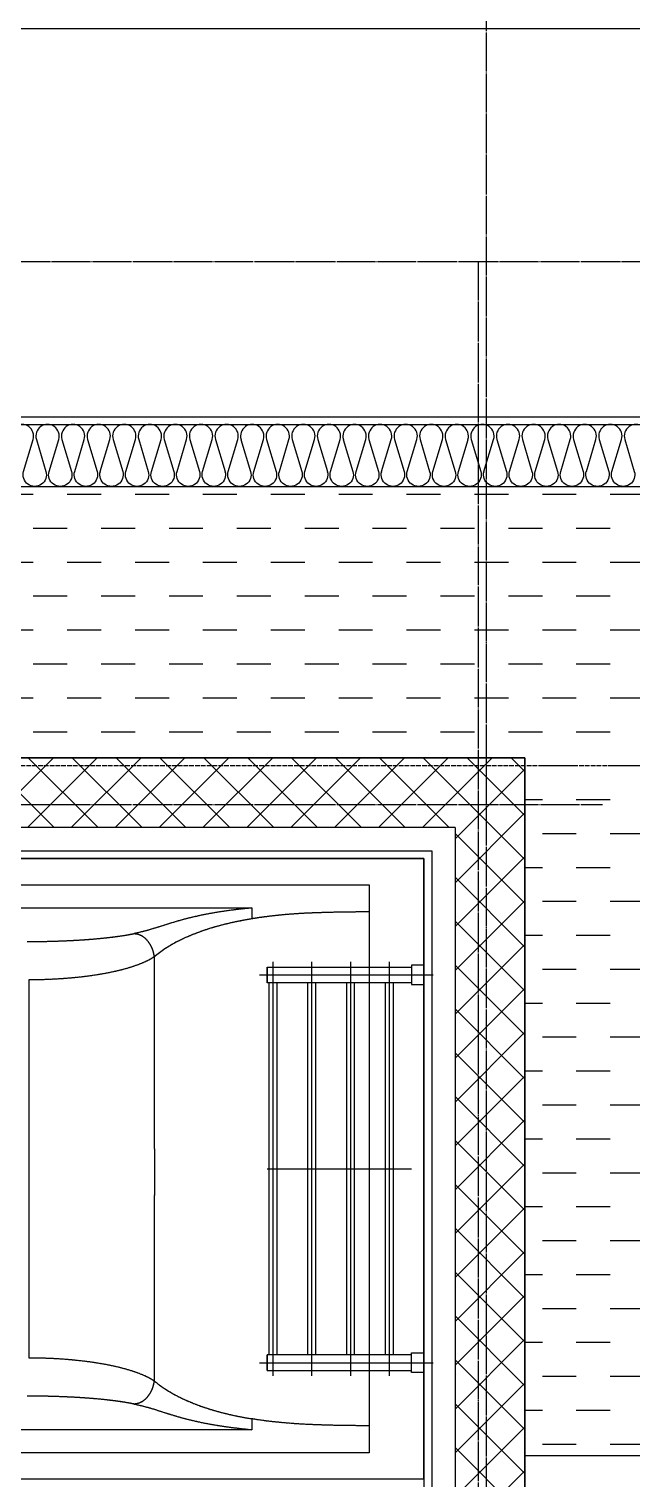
# Model space of a CAD drawing. Header units: millimetres. Extents: x 18456 to 179493, y -203649 to 469211.
# Drawn here: x 141859 to 142637, y 45696 to 47566 of the extents above; entities that cross this region are included whole.
import ezdxf

# ---------------------------------------------------------------- set-up
doc = ezdxf.new("R2010")
doc.units = ezdxf.units.MM
for name, pattern in [('X-평면도(기본형)$0$CEN', [52.5, 50, -1, 0.5, -1]), ('X-평면도(기본형)$0$HID2', [7.5, 6, -1.5]), ('X-평면도(기본형)$0$HIDDENX2', [0.75, 0.5, -0.25])]:
    doc.linetypes.add(name, pattern=pattern)
for name, color, linetype, true_color in [('X-평면도(기본형)$0$40HAT', 9, 'Continuous', 0x808080), ('X-평면도(기본형)$0$CEN', 1, 'X-평면도(기본형)$0$CEN', 0xff0000), ('X-평면도(기본형)$0$FIN', 9, 'Continuous', 0x808080), ('X-평면도(기본형)$0$FUR', 6, 'Continuous', 0xff00ff), ('X-평면도(기본형)$0$INS', 9, 'Continuous', 0x808080), ('X-평면도(기본형)$0$INSUL', 9, 'Continuous', 0x808080), ('X-평면도(기본형)$0$KITC', 6, 'Continuous', 0xff00ff), ('X-평면도(기본형)$0$MC', 7, 'Continuous', 0x7f7fff), ('X-평면도(기본형)$0$UIS', 7, 'X-평면도(기본형)$0$HID2', 0x000000), ('X-평면도(기본형)$0$W1', 2, 'Continuous', 0xffff00), ('X-평면도(기본형)$0$W2', 3, 'Continuous', 0x00ff00), ('X-평면도(기본형)$0$설비OPEN', 9, 'Continuous', 0x808080)]:
    doc.layers.add(name, color=color, linetype=linetype, true_color=true_color)

# ---------------------------------------------------------------- blocks, each defined once
blk = doc.blocks.new('X-평면도(기본형)$0$BS-03 TOP')
at = {"layer": 'X-평면도(기본형)$0$FUR', "color": 1, "true_color": 0xff0000}
for p, q in [((832463.5, -151027.7), (832463.5, -150803.7)), ((832963.5, -151027.7), (832963.5, -150803.7)), ((832713.5, -151017.7), (832713.5, -150831.7)), ((832980.5, -150860.6), (832446.5, -150860.6)), ((832980.5, -150910.6), (832446.5, -150910.6)), ((832980.5, -150960.6), (832446.5, -150960.6)), ((832980.5, -151010.6), (832446.5, -151010.6))]:
    blk.add_line(p, q, dxfattribs=at)
at = {"layer": 'X-평면도(기본형)$0$FUR'}
for p, q in [((832476, -150815.7), (832451, -150815.7)), ((832451, -150815.7), (832451, -150831.7)), ((832451, -150831.7), (832476, -150831.7)), ((832453.5, -150831.7), (832473.5, -150831.7)), ((832453.5, -151017.7), (832453.5, -150831.7)), ((832473.5, -150831.7), (832473.5, -151017.7)), ((832476, -150831.7), (832476, -150815.7)), ((832951, -150831.7), (832951, -150815.7)), ((832951, -150815.7), (832976, -150815.7)), ((832976, -150831.7), (832951, -150831.7)), ((832953.5, -150831.7), (832953.5, -151017.7)), ((832973.5, -150831.7), (832953.5, -150831.7)), ((832973.5, -151017.7), (832973.5, -150831.7)), ((832976, -150815.7), (832976, -150831.7)), ((832953.5, -150855.5), (832473.5, -150855.5)), ((832953.5, -150865.7), (832473.5, -150865.7)), ((832953.5, -150905.5), (832473.5, -150905.5)), ((832953.5, -150915.7), (832473.5, -150915.7)), ((832953.5, -150955.5), (832473.5, -150955.5)), ((832953.5, -150965.7), (832473.5, -150965.7)), ((832453.5, -151017.7), (832473.5, -151017.7)), ((832473.5, -151017.7), (832453.5, -151017.7)), ((832953.5, -151005.5), (832473.5, -151005.5)), ((832953.5, -151015.7), (832473.5, -151015.7)), ((832973.5, -151017.7), (832953.5, -151017.7)), ((832953.5, -151017.7), (832973.5, -151017.7))]:
    blk.add_line(p, q, dxfattribs=at)
blk = doc.blocks.new('X-평면도(기본형)$0$SB1703 1500')
at = {"layer": 'X-평면도(기본형)$0$FUR', "color": 8, "linetype": 'X-평면도(기본형)$0$HIDDENX2', "ltscale": 2, "true_color": 0x808080}
blk.add_line((1500, 0), (1500, 800), dxfattribs=at)
at = {"layer": 'X-평면도(기본형)$0$FUR'}
blk.add_line((1500, 0), (1500, 800), dxfattribs=at)
at = {"layer": 'X-평면도(기본형)$0$FUR', "color": 8, "linetype": 'X-평면도(기본형)$0$HIDDENX2', "ltscale": 2, "true_color": 0x808080}
for points, degree in [([(1500, 800), (750, 800), (0, 800)], 2), ([(106.1, 766.1), (692.2, 766.1), (1278.2, 766.1)], 2), ([(1278.2, 766.1), (1353.7, 766.1), (1429.2, 766.1)], 2), ([(1429.2, 766.1), (1429.2, 748.7), (1429.2, 731.3)], 2), ([(106.1, 736.4), (496.8, 736.4), (887.5, 736.4), (1278.2, 736.4)], 3), ([(1429.2, 731.3), (1429.2, 565.7), (1429.2, 400)], 2), ([(1126.4, 703.4), (1133.3, 702.7), (1140.1, 702.1), (1149.7, 688.8), (1150.9, 681), (1152.1, 673.3)], 5), ([(991, 643.6), (991, 643.6), (990.9, 643.6), (990.8, 643.6)], 3), ([(1429.2, 400), (1429.2, 234.3), (1429.2, 68.7)], 2), ([(990.8, 156.4), (990.9, 156.4), (991, 156.4), (991, 156.4)], 3), ([(1152.1, 126.7), (1150.9, 119), (1149.7, 111.2), (1140.1, 97.9), (1133.3, 97.3), (1126.4, 96.6)], 5), ([(1278.2, 63.6), (887.5, 63.6), (496.8, 63.6), (106.1, 63.6)], 3), ([(1429.2, 68.7), (1429.2, 51.3), (1429.2, 33.9)], 2), ([(1278.2, 33.9), (692.2, 33.9), (106.1, 33.9)], 2), ([(1429.2, 33.9), (1353.7, 33.9), (1278.2, 33.9)], 2), ([(0, 0), (750, 0), (1500, 0)], 2)]:
    blk.add_open_spline(points, degree=degree, dxfattribs=at)
at = {"layer": 'X-평면도(기본형)$0$FUR'}
for points in [[(1500, 800), (750, 800), (0, 800)], [(106.1, 766.1), (692.2, 766.1), (1278.2, 766.1)], [(1278.2, 766.1), (1353.7, 766.1), (1429.2, 766.1)], [(1429.2, 766.1), (1429.2, 748.7), (1429.2, 731.3)], [(1429.2, 731.3), (1429.2, 565.7), (1429.2, 400)], [(1429.2, 400), (1429.2, 234.3), (1429.2, 68.7)], [(1429.2, 68.7), (1429.2, 51.3), (1429.2, 33.9)], [(1278.2, 33.9), (692.2, 33.9), (106.1, 33.9)], [(1429.2, 33.9), (1353.7, 33.9), (1278.2, 33.9)], [(0, 0), (750, 0), (1500, 0)]]:
    blk.add_open_spline(points, degree=2, dxfattribs=at)
at = {"layer": 'X-평면도(기본형)$0$FUR', "color": 8, "true_color": 0x808080}
for points, degree in [([(106.1, 736.4), (496.8, 736.4), (887.5, 736.4), (1278.2, 736.4)], 3), ([(1126.4, 703.4), (1133.3, 702.7), (1140.1, 702.1), (1149.7, 688.8), (1150.9, 681), (1152.1, 673.3)], 5), ([(991, 643.6), (991, 643.6), (990.9, 643.6), (990.8, 643.6)], 3), ([(990.8, 156.4), (990.9, 156.4), (991, 156.4), (991, 156.4)], 3), ([(1152.1, 126.7), (1150.9, 119), (1149.7, 111.2), (1140.1, 97.9), (1133.3, 97.3), (1126.4, 96.6)], 5), ([(1278.2, 63.6), (887.5, 63.6), (496.8, 63.6), (106.1, 63.6)], 3)]:
    blk.add_open_spline(points, degree=degree, dxfattribs=at)
at = {"layer": 'X-평면도(기본형)$0$FUR', "color": 8, "linetype": 'X-평면도(기본형)$0$HIDDENX2', "ltscale": 2, "true_color": 0x808080}
for points, degree, knots in [([(1278.2, 736.4), (1276, 736.2), (1273.9, 736), (1265.5, 735.1), (1259.6, 734.5), (1248.2, 733), (1242.7, 732.2), (1232.5, 730.6), (1227.5, 729.8), (1218.3, 728.1), (1213.8, 727.2), (1201.4, 724.5), (1193.8, 722.6), (1179.9, 718.8), (1173.6, 716.8), (1164.3, 713.9), (1161.3, 712.9), (1155.1, 710.9), (1151.9, 710), (1145.4, 708), (1142, 707.1), (1134.7, 705.2), (1130.7, 704.2), (1126.4, 703.4)], 3, [0, 0, 0, 0, 0.027278, 0.027278, 0.108338, 0.108338, 0.189398, 0.189398, 0.270459, 0.270459, 0.351519, 0.351519, 0.513639, 0.513639, 0.675759, 0.675759, 0.75682, 0.75682, 0.83788, 0.83788, 0.91894, 0.91894, 1, 1, 1, 1]), ([(1278.2, 736.4), (1278.2, 736.2), (1278.2, 735.9), (1278.2, 735.3), (1278.2, 734.8), (1278.2, 733.8), (1278.2, 733.3), (1278.2, 732.1), (1278.2, 731.2), (1278.2, 729.5), (1278.2, 728.7), (1278.2, 727.3), (1278.2, 726.7), (1278.2, 724.8), (1278.2, 723.7), (1278.2, 722.4)], 3, [0, 0, 0, 0, 0.160499, 0.160499, 0.372414, 0.372414, 0.513867, 0.513867, 0.689052, 0.689052, 0.796087, 0.796087, 0.867265, 0.867265, 1, 1, 1, 1]), ([(1357.6, 730), (1355.2, 729.9), (1350.3, 729.7), (1343.1, 729.4), (1336, 728.9), (1329, 728.4), (1322.1, 727.9), (1315.2, 727.2), (1308.4, 726.5), (1304, 726), (1301.7, 725.8)], 3, [0, 0, 0, 0, 0.124428, 0.2487, 0.37296, 0.497364, 0.622081, 0.747293, 0.873195, 1, 1, 1, 1]), ([(1429.2, 731.3), (1426.2, 731.3), (1420.2, 731.3), (1411.2, 731.2), (1402.2, 731.1), (1393.2, 731), (1384.2, 730.8), (1375.3, 730.6), (1366.4, 730.3), (1360.5, 730.1), (1357.6, 730)], 3, [0, 0, 0, 0, 0.124341, 0.248969, 0.373816, 0.498828, 0.623966, 0.749207, 0.874547, 1, 1, 1, 1]), ([(1278.2, 722.4), (1276.7, 722.2), (1273.6, 721.6), (1269.2, 720.9), (1264.9, 720), (1260.8, 719.2), (1256.8, 718.4), (1252, 717.4), (1246.5, 716.1), (1238.6, 714.1), (1229.6, 711.7), (1219.8, 708.6), (1210.5, 705.5), (1204.5, 703.1), (1201.6, 702)], 3, [0, 0, 0, 0, 0.042142, 0.084022, 0.125763, 0.167675, 0.209847, 0.252333, 0.3264, 0.402679, 0.549087, 0.701387, 0.853848, 1, 1, 1, 1]), ([(1301.7, 725.8), (1299.6, 725.5), (1295.4, 725), (1289.4, 724.2), (1283.7, 723.3), (1280, 722.7), (1278.2, 722.4)], 3, [0, 0, 0, 0, 0.257995, 0.50986, 0.756651, 1, 1, 1, 1]), ([(988.6, 693.1), (1009, 693.1), (1028.7, 693.8), (1048.5, 694.5), (1066.5, 695.8), (1084.6, 697.2), (1099.8, 699.1), (1115, 701), (1126.4, 703.4)], 2, [0, 0, 0, 0.25, 0.25, 0.5, 0.5, 0.75, 0.75, 1, 1, 1]), ([(1201.6, 702), (1199.2, 701), (1194.5, 699), (1187.3, 695.7), (1180.3, 692.2), (1173.2, 688.2), (1166.1, 683.8), (1159, 678.9), (1154.4, 675.1), (1152.1, 673.3)], 3, [0, 0, 0, 0, 0.141565, 0.28401, 0.42625, 0.567914, 0.71196, 0.85679, 1, 1, 1, 1]), ([(1152.1, 673.3), (1151.2, 672.7), (1149.5, 671.6), (1146.8, 670), (1144, 668.5), (1140, 666.6), (1133.4, 663.8), (1123.2, 660.2), (1111.2, 656.7), (1099.5, 654), (1081.7, 650.4), (1054.3, 646.5), (1024.8, 644.4), (1005.8, 643.8), (997.3, 643.6), (993.1, 643.6), (991, 643.6)], 3, [0, 0, 0, 0, 0.031177, 0.062415, 0.093787, 0.125356, 0.188062, 0.280827, 0.376348, 0.438844, 0.501991, 0.692143, 0.876224, 0.93861, 0.969377, 1, 1, 1, 1]), ([(1152.1, 673.3), (1152.2, 643), (1152.3, 612.8), (1152.4, 530), (1152.4, 452.5), (1152.4, 400)], 3, [0, 0, 0, 0, 0.365634, 0.365634, 1, 1, 1, 1]), ([(990.8, 643.6), (990.8, 623.2), (990.8, 602.9), (990.8, 530), (990.8, 452.5), (990.8, 400)], 3, [0, 0, 0, 0, 0.279638, 0.279638, 1, 1, 1, 1]), ([(990.8, 400), (990.8, 322.5), (990.8, 270), (990.8, 197.1), (990.8, 176.8), (990.8, 156.4)], 3, [0, 0, 0, 0, 0.720362, 0.720362, 1, 1, 1, 1]), ([(1152.4, 400), (1152.4, 322.5), (1152.4, 270), (1152.3, 187.2), (1152.2, 157), (1152.1, 126.7)], 3, [0, 0, 0, 0, 0.634369, 0.634369, 1, 1, 1, 1]), ([(991, 156.4), (995.2, 156.3), (1003.7, 156.3), (1016.4, 155.9), (1029.1, 155.3), (1050, 153.7), (1078.3, 150.4), (1106.9, 144.6), (1127.5, 138.5), (1139.1, 133.9), (1145.9, 130.5), (1149.5, 128.4), (1151.2, 127.3), (1152.1, 126.7)], 3, [0, 0, 0, 0, 0.061448, 0.123809, 0.185482, 0.248661, 0.434525, 0.623703, 0.749269, 0.874616, 0.937306, 0.968679, 1, 1, 1, 1]), ([(1152.1, 126.7), (1153.4, 125.6), (1156.1, 123.4), (1160.2, 120.3), (1164.3, 117.4), (1168.5, 114.7), (1172.6, 112.2), (1176.7, 109.8), (1180.8, 107.6), (1185, 105.4), (1189.1, 103.4), (1193.3, 101.5), (1197.4, 99.7), (1200.2, 98.6), (1201.6, 98)], 3, [0, 0, 0, 0, 0.083211, 0.167304, 0.251816, 0.33627, 0.420178, 0.503047, 0.585574, 0.668505, 0.751628, 0.834728, 0.917592, 1, 1, 1, 1]), ([(1126.4, 96.6), (1115, 99), (1099.8, 100.9), (1084.6, 102.8), (1066.5, 104.2), (1048.5, 105.5), (1028.7, 106.2), (1009, 106.9), (988.6, 106.9)], 2, [0, 0, 0, 0.25, 0.25, 0.5, 0.5, 0.75, 0.75, 1, 1, 1]), ([(1126.4, 96.6), (1130.7, 95.8), (1134.7, 94.8), (1142, 93), (1145.5, 92), (1155.2, 89.1), (1161.2, 87.1), (1170.5, 84.1), (1173.6, 83.2), (1180.1, 81.2), (1183.4, 80.2), (1193.8, 77.4), (1201.3, 75.5), (1213.8, 72.8), (1218.3, 71.9), (1227.5, 70.2), (1232.4, 69.4), (1242.7, 67.8), (1248.2, 67), (1259.5, 65.6), (1265.5, 64.9), (1273.9, 64), (1276, 63.8), (1278.2, 63.6)], 3, [0, 0, 0, 0, 0.081051, 0.081051, 0.162103, 0.162103, 0.324206, 0.324206, 0.405257, 0.405257, 0.486309, 0.486309, 0.648412, 0.648412, 0.729463, 0.729463, 0.810515, 0.810515, 0.891566, 0.891566, 0.972617, 0.972617, 1, 1, 1, 1]), ([(1201.6, 98), (1203.5, 97.3), (1207.5, 95.7), (1213.5, 93.5), (1220.9, 91), (1229.6, 88.3), (1238.6, 85.9), (1246.5, 83.9), (1253.2, 82.4), (1260.7, 80.8), (1269.1, 79.1), (1275.2, 78.1), (1278.2, 77.6)], 3, [0, 0, 0, 0, 0.096423, 0.196591, 0.298627, 0.450933, 0.597346, 0.673629, 0.747698, 0.832348, 0.91599, 1, 1, 1, 1]), ([(1278.2, 77.6), (1278.2, 76.3), (1278.2, 75.2), (1278.2, 73.3), (1278.2, 72.7), (1278.2, 71.3), (1278.2, 70.5), (1278.2, 68.8), (1278.2, 67.9), (1278.2, 66.7), (1278.2, 66.2), (1278.2, 65.2), (1278.2, 64.7), (1278.2, 64.1), (1278.2, 63.8), (1278.2, 63.6)], 3, [0, 0, 0, 0, 0.132734, 0.132734, 0.203913, 0.203913, 0.310948, 0.310948, 0.486132, 0.486132, 0.627586, 0.627586, 0.839501, 0.839501, 1, 1, 1, 1]), ([(1301.7, 74.2), (1299.3, 74.5), (1296.9, 74.8), (1288.8, 75.9), (1283.4, 76.7), (1278.2, 77.6)], 3, [0, 0, 0, 0, 0.297237, 0.297237, 1, 1, 1, 1]), ([(1357.6, 70), (1354.9, 70.1), (1352.2, 70.2), (1336.6, 70.9), (1323.9, 71.9), (1308.5, 73.5), (1305.1, 73.8), (1301.7, 74.2)], 3, [0, 0, 0, 0, 0.139925, 0.139925, 0.807414, 0.807414, 1, 1, 1, 1]), ([(1429.2, 68.7), (1415.7, 68.7), (1402.2, 68.8), (1382.2, 69.2), (1375.6, 69.4), (1365.2, 69.7), (1361.4, 69.8), (1357.6, 70)], 3, [0, 0, 0, 0, 0.558544, 0.558544, 0.837815, 0.837815, 1, 1, 1, 1])]:
    blk.add_open_spline(points, degree=degree, knots=knots, dxfattribs=at)
at = {"layer": 'X-평면도(기본형)$0$FUR', "color": 8, "true_color": 0x808080}
for points, degree, knots in [([(1278.2, 736.4), (1276, 736.2), (1273.9, 736), (1265.5, 735.1), (1259.6, 734.5), (1248.2, 733), (1242.7, 732.2), (1232.5, 730.6), (1227.5, 729.8), (1218.3, 728.1), (1213.8, 727.2), (1201.4, 724.5), (1193.8, 722.6), (1179.9, 718.8), (1173.6, 716.8), (1164.3, 713.9), (1161.3, 712.9), (1155.1, 710.9), (1151.9, 710), (1145.4, 708), (1142, 707.1), (1134.7, 705.2), (1130.7, 704.2), (1126.4, 703.4)], 3, [0, 0, 0, 0, 0.027278, 0.027278, 0.108338, 0.108338, 0.189398, 0.189398, 0.270459, 0.270459, 0.351519, 0.351519, 0.513639, 0.513639, 0.675759, 0.675759, 0.75682, 0.75682, 0.83788, 0.83788, 0.91894, 0.91894, 1, 1, 1, 1]), ([(1278.2, 736.4), (1278.2, 736.2), (1278.2, 735.9), (1278.2, 735.3), (1278.2, 734.8), (1278.2, 733.8), (1278.2, 733.3), (1278.2, 732.1), (1278.2, 731.2), (1278.2, 729.5), (1278.2, 728.7), (1278.2, 727.3), (1278.2, 726.7), (1278.2, 724.8), (1278.2, 723.7), (1278.2, 722.4)], 3, [0, 0, 0, 0, 0.160499, 0.160499, 0.372414, 0.372414, 0.513867, 0.513867, 0.689052, 0.689052, 0.796087, 0.796087, 0.867265, 0.867265, 1, 1, 1, 1]), ([(1357.6, 730), (1355.2, 729.9), (1350.3, 729.7), (1343.1, 729.4), (1336, 728.9), (1329, 728.4), (1322.1, 727.9), (1315.2, 727.2), (1308.4, 726.5), (1304, 726), (1301.7, 725.8)], 3, [0, 0, 0, 0, 0.124428, 0.2487, 0.37296, 0.497364, 0.622081, 0.747293, 0.873195, 1, 1, 1, 1]), ([(1429.2, 731.3), (1426.2, 731.3), (1420.2, 731.3), (1411.2, 731.2), (1402.2, 731.1), (1393.2, 731), (1384.2, 730.8), (1375.3, 730.6), (1366.4, 730.3), (1360.5, 730.1), (1357.6, 730)], 3, [0, 0, 0, 0, 0.124341, 0.248969, 0.373816, 0.498828, 0.623966, 0.749207, 0.874547, 1, 1, 1, 1]), ([(1278.2, 722.4), (1276.7, 722.2), (1273.6, 721.6), (1269.2, 720.9), (1264.9, 720), (1260.8, 719.2), (1256.8, 718.4), (1252, 717.4), (1246.5, 716.1), (1238.6, 714.1), (1229.6, 711.7), (1219.8, 708.6), (1210.5, 705.5), (1204.5, 703.1), (1201.6, 702)], 3, [0, 0, 0, 0, 0.042142, 0.084022, 0.125763, 0.167675, 0.209847, 0.252333, 0.3264, 0.402679, 0.549087, 0.701387, 0.853848, 1, 1, 1, 1]), ([(1301.7, 725.8), (1299.6, 725.5), (1295.4, 725), (1289.4, 724.2), (1283.7, 723.3), (1280, 722.7), (1278.2, 722.4)], 3, [0, 0, 0, 0, 0.257995, 0.50986, 0.756651, 1, 1, 1, 1]), ([(988.6, 693.1), (1009, 693.1), (1028.7, 693.8), (1048.5, 694.5), (1066.5, 695.8), (1084.6, 697.2), (1099.8, 699.1), (1115, 701), (1126.4, 703.4)], 2, [0, 0, 0, 0.25, 0.25, 0.5, 0.5, 0.75, 0.75, 1, 1, 1]), ([(1201.6, 702), (1199.2, 701), (1194.5, 699), (1187.3, 695.7), (1180.3, 692.2), (1173.2, 688.2), (1166.1, 683.8), (1159, 678.9), (1154.4, 675.1), (1152.1, 673.3)], 3, [0, 0, 0, 0, 0.141565, 0.28401, 0.42625, 0.567914, 0.71196, 0.85679, 1, 1, 1, 1]), ([(1152.1, 673.3), (1151.2, 672.7), (1149.5, 671.6), (1146.8, 670), (1144, 668.5), (1140, 666.6), (1133.4, 663.8), (1123.2, 660.2), (1111.2, 656.7), (1099.5, 654), (1081.7, 650.4), (1054.3, 646.5), (1024.8, 644.4), (1005.8, 643.8), (997.3, 643.6), (993.1, 643.6), (991, 643.6)], 3, [0, 0, 0, 0, 0.031177, 0.062415, 0.093787, 0.125356, 0.188062, 0.280827, 0.376348, 0.438844, 0.501991, 0.692143, 0.876224, 0.93861, 0.969377, 1, 1, 1, 1]), ([(1152.1, 673.3), (1152.2, 643), (1152.3, 612.8), (1152.4, 530), (1152.4, 452.5), (1152.4, 400)], 3, [0, 0, 0, 0, 0.365634, 0.365634, 1, 1, 1, 1]), ([(990.8, 643.6), (990.8, 623.2), (990.8, 602.9), (990.8, 530), (990.8, 452.5), (990.8, 400)], 3, [0, 0, 0, 0, 0.279638, 0.279638, 1, 1, 1, 1]), ([(990.8, 400), (990.8, 322.5), (990.8, 270), (990.8, 197.1), (990.8, 176.8), (990.8, 156.4)], 3, [0, 0, 0, 0, 0.720362, 0.720362, 1, 1, 1, 1]), ([(1152.4, 400), (1152.4, 322.5), (1152.4, 270), (1152.3, 187.2), (1152.2, 157), (1152.1, 126.7)], 3, [0, 0, 0, 0, 0.634369, 0.634369, 1, 1, 1, 1]), ([(991, 156.4), (995.2, 156.3), (1003.7, 156.3), (1016.4, 155.9), (1029.1, 155.3), (1050, 153.7), (1078.3, 150.4), (1106.9, 144.6), (1127.5, 138.5), (1139.1, 133.9), (1145.9, 130.5), (1149.5, 128.4), (1151.2, 127.3), (1152.1, 126.7)], 3, [0, 0, 0, 0, 0.061448, 0.123809, 0.185482, 0.248661, 0.434525, 0.623703, 0.749269, 0.874616, 0.937306, 0.968679, 1, 1, 1, 1]), ([(1152.1, 126.7), (1153.4, 125.6), (1156.1, 123.4), (1160.2, 120.3), (1164.3, 117.4), (1168.5, 114.7), (1172.6, 112.2), (1176.7, 109.8), (1180.8, 107.6), (1185, 105.4), (1189.1, 103.4), (1193.3, 101.5), (1197.4, 99.7), (1200.2, 98.6), (1201.6, 98)], 3, [0, 0, 0, 0, 0.083211, 0.167304, 0.251816, 0.33627, 0.420178, 0.503047, 0.585574, 0.668505, 0.751628, 0.834728, 0.917592, 1, 1, 1, 1]), ([(1126.4, 96.6), (1115, 99), (1099.8, 100.9), (1084.6, 102.8), (1066.5, 104.2), (1048.5, 105.5), (1028.7, 106.2), (1009, 106.9), (988.6, 106.9)], 2, [0, 0, 0, 0.25, 0.25, 0.5, 0.5, 0.75, 0.75, 1, 1, 1]), ([(1126.4, 96.6), (1130.7, 95.8), (1134.7, 94.8), (1142, 93), (1145.5, 92), (1155.2, 89.1), (1161.2, 87.1), (1170.5, 84.1), (1173.6, 83.2), (1180.1, 81.2), (1183.4, 80.2), (1193.8, 77.4), (1201.3, 75.5), (1213.8, 72.8), (1218.3, 71.9), (1227.5, 70.2), (1232.4, 69.4), (1242.7, 67.8), (1248.2, 67), (1259.5, 65.6), (1265.5, 64.9), (1273.9, 64), (1276, 63.8), (1278.2, 63.6)], 3, [0, 0, 0, 0, 0.081051, 0.081051, 0.162103, 0.162103, 0.324206, 0.324206, 0.405257, 0.405257, 0.486309, 0.486309, 0.648412, 0.648412, 0.729463, 0.729463, 0.810515, 0.810515, 0.891566, 0.891566, 0.972617, 0.972617, 1, 1, 1, 1]), ([(1201.6, 98), (1203.5, 97.3), (1207.5, 95.7), (1213.5, 93.5), (1220.9, 91), (1229.6, 88.3), (1238.6, 85.9), (1246.5, 83.9), (1253.2, 82.4), (1260.7, 80.8), (1269.1, 79.1), (1275.2, 78.1), (1278.2, 77.6)], 3, [0, 0, 0, 0, 0.096423, 0.196591, 0.298627, 0.450933, 0.597346, 0.673629, 0.747698, 0.832348, 0.91599, 1, 1, 1, 1]), ([(1278.2, 77.6), (1278.2, 76.3), (1278.2, 75.2), (1278.2, 73.3), (1278.2, 72.7), (1278.2, 71.3), (1278.2, 70.5), (1278.2, 68.8), (1278.2, 67.9), (1278.2, 66.7), (1278.2, 66.2), (1278.2, 65.2), (1278.2, 64.7), (1278.2, 64.1), (1278.2, 63.8), (1278.2, 63.6)], 3, [0, 0, 0, 0, 0.132734, 0.132734, 0.203913, 0.203913, 0.310948, 0.310948, 0.486132, 0.486132, 0.627586, 0.627586, 0.839501, 0.839501, 1, 1, 1, 1]), ([(1301.7, 74.2), (1299.3, 74.5), (1296.9, 74.8), (1288.8, 75.9), (1283.4, 76.7), (1278.2, 77.6)], 3, [0, 0, 0, 0, 0.297237, 0.297237, 1, 1, 1, 1]), ([(1357.6, 70), (1354.9, 70.1), (1352.2, 70.2), (1336.6, 70.9), (1323.9, 71.9), (1308.5, 73.5), (1305.1, 73.8), (1301.7, 74.2)], 3, [0, 0, 0, 0, 0.139925, 0.139925, 0.807414, 0.807414, 1, 1, 1, 1]), ([(1429.2, 68.7), (1415.7, 68.7), (1402.2, 68.8), (1382.2, 69.2), (1375.6, 69.4), (1365.2, 69.7), (1361.4, 69.8), (1357.6, 70)], 3, [0, 0, 0, 0, 0.558544, 0.558544, 0.837815, 0.837815, 1, 1, 1, 1])]:
    blk.add_open_spline(points, degree=degree, knots=knots, dxfattribs=at)
blk = doc.blocks.new('X-평면도(기본형)$0$ba15002200')
at = {"layer": 'X-평면도(기본형)$0$MC'}
blk.add_lwpolyline([(0, 2200), (1500, 2200), (1500, 0), (0, 0)], close=True, dxfattribs=at)
at = {"layer": 'X-평면도(기본형)$0$FUR'}
blk.add_blockref('X-평면도(기본형)$0$SB1703 1500', (0, 1400), dxfattribs=at)
at = {"layer": 'X-평면도(기본형)$0$FUR', "xscale": -1, "rotation": 270}
blk.add_blockref('X-평면도(기본형)$0$BS-03 TOP', (152315.7, -830913.5), dxfattribs=at)
blk = doc.blocks.new('U162 (X-평면도(기본형)$0$ins-l)')
at = {"layer": 'X-평면도(기본형)$0$INSUL', "color": 8, "true_color": 0x808080}
for p, q in [((2139.1, 24.2), (2123.6, 75.8)), ((2159.7, 75.8), (2144.2, 24.2)), ((2180.3, 24.2), (2164.8, 75.8)), ((2200.9, 75.8), (2185.4, 24.2)), ((2221.5, 24.2), (2206, 75.8)), ((2242.1, 75.8), (2226.7, 24.2)), ((2262.7, 24.2), (2247.3, 75.8)), ((2283.3, 75.8), (2267.9, 24.2)), ((2303.9, 24.2), (2288.5, 75.8)), ((2324.6, 75.8), (2309.1, 24.2)), ((2345.2, 24.2), (2329.7, 75.8)), ((2365.8, 75.8), (2350.3, 24.2)), ((2386.4, 24.2), (2370.9, 75.8)), ((2407, 75.8), (2391.5, 24.2)), ((2427.6, 24.2), (2412.1, 75.8)), ((2448.2, 75.8), (2432.8, 24.2)), ((2468.8, 24.2), (2453.4, 75.8)), ((2489.4, 75.8), (2474, 24.2)), ((2510, 24.2), (2494.6, 75.8)), ((2530.7, 75.8), (2515.2, 24.2)), ((2551.3, 24.2), (2535.8, 75.8)), ((2571.9, 75.8), (2556.4, 24.2)), ((2592.5, 24.2), (2577, 75.8)), ((2613.1, 75.8), (2597.6, 24.2)), ((2633.7, 24.2), (2618.2, 75.8)), ((2654.3, 75.8), (2638.9, 24.2)), ((2674.9, 24.2), (2659.5, 75.8)), ((2695.5, 75.8), (2680.1, 24.2)), ((2716.1, 24.2), (2700.7, 75.8)), ((2736.7, 75.8), (2721.3, 24.2)), ((2757.4, 24.2), (2741.9, 75.8)), ((2778, 75.8), (2762.5, 24.2)), ((2798.6, 24.2), (2783.1, 75.8)), ((2819.2, 75.8), (2803.7, 24.2)), ((2839.8, 24.2), (2824.3, 75.8)), ((2860.4, 75.8), (2845, 24.2)), ((2881, 24.2), (2865.6, 75.8)), ((2901.6, 75.8), (2886.2, 24.2)), ((2922.2, 24.2), (2906.8, 75.8)), ((2942.8, 75.8), (2927.4, 24.2)), ((2963.5, 24.2), (2948, 75.8)), ((2984.1, 75.8), (2968.6, 24.2)), ((3004.7, 24.2), (2989.2, 75.8)), ((3025.3, 75.8), (3009.8, 24.2)), ((3045.9, 24.2), (3030.4, 75.8)), ((3066.5, 75.8), (3051, 24.2)), ((3087.1, 24.2), (3071.7, 75.8)), ((3107.7, 75.8), (3092.3, 24.2))]:
    blk.add_line(p, q, dxfattribs=at)
at = {"layer": 'X-평면도(기본형)$0$INSUL', "color": 8, "true_color": 0x808080, "extrusion": (0, 0, -1)}
for centre in [(-2141.6, 81.2), (-2182.9, 81.2), (-2224.1, 81.2), (-2265.3, 81.2), (-2306.5, 81.2), (-2347.7, 81.2), (-2389, 81.2), (-2430.2, 81.2), (-2471.4, 81.2), (-2512.6, 81.2), (-2553.8, 81.2), (-2595.1, 81.2), (-2636.3, 81.2), (-2677.5, 81.2), (-2718.7, 81.2), (-2759.9, 81.2), (-2801.2, 81.2), (-2842.4, 81.2), (-2883.6, 81.2), (-2924.8, 81.2), (-2966, 81.2), (-3007.3, 81.2), (-3048.5, 81.2), (-3089.7, 81.2)]:
    blk.add_arc(centre, 18.8, 343.3008, 196.6992, dxfattribs=at)
at = {"layer": 'X-평면도(기본형)$0$INSUL', "color": 8, "true_color": 0x808080}
for centre in [(2121, 18.8), (2162.2, 18.8), (2203.5, 18.8), (2244.7, 18.8), (2285.9, 18.8), (2327.1, 18.8), (2368.3, 18.8), (2409.6, 18.8), (2450.8, 18.8), (2492, 18.8), (2533.2, 18.8), (2574.4, 18.8), (2615.7, 18.8), (2656.9, 18.8), (2698.1, 18.8), (2739.3, 18.8), (2780.5, 18.8), (2821.8, 18.8), (2863, 18.8), (2904.2, 18.8), (2945.4, 18.8), (2986.6, 18.8), (3027.9, 18.8), (3069.1, 18.8), (3110.3, 18.8)]:
    blk.add_arc(centre, 18.8, 163.3008, 16.6992, dxfattribs=at)

msp = doc.modelspace()

# ---------------------------------------------------------------- hatches: boundary and pattern name
at = {"layer": 'X-평면도(기본형)$0$40HAT'}
h = msp.add_hatch(dxfattribs=at)
h.set_pattern_fill('H3', color=256, scale=40, style=0, pattern_type=2)
h.set_pattern_definition([(315, (-346622.983, -110113.196), (28.2842712, 28.2842712), []), (45, (-346622.983, -110113.196), (-28.2842712, 28.2842712), [])])
h.paths.add_polyline_path([(142518.6, 45476.1), (142498.6, 45476.1), (142498.6, 46626.1), (140828.6, 46626.1), (140828.6, 46536.1), (142408.6, 46536.1), (142408.6, 45056.1), (142518.6, 45056.1)], flags=0)
at = {"layer": 'X-평면도(기본형)$0$설비OPEN'}
h = msp.add_hatch(dxfattribs=at)
h.set_pattern_fill('DASH', color=256, scale=350, style=0, pattern_type=2)
h.set_pattern_definition([(0, (-78241.37, -94783.922), (43.75, 43.75), [43.75, -43.75])])
h.paths.add_polyline_path([(142498.6, 45726.1), (142498.6, 46626.1), (140828.6, 46626.1), (140828.6, 46976.1), (143703.6, 46976.1), (143703.6, 45726.1)], flags=0)

# ---------------------------------------------------------------- linework, layer by layer
at = {"layer": 'X-평면도(기본형)$0$CEN'}
for p, q in [((142448.6, 47666.1), (142448.6, 43896.1)), ((140628.6, 47266.1), (148528.6, 47266.1)), ((142438.6, 47266.1), (142438.6, 45601.1)), ((140628.6, 46566.1), (142598.6, 46566.1))]:
    msp.add_line(p, q, dxfattribs=at)
at = {"layer": 'X-평면도(기본형)$0$FIN'}
for p, q in [((140858.6, 46506.1), (142378.6, 46506.1)), ((142378.6, 46506.1), (142378.6, 44286.1))]:
    msp.add_line(p, q, dxfattribs=at)
at = {"layer": 'X-평면도(기본형)$0$INS'}
for p, q in [((140828.6, 47056.1), (144338.6, 47056.1)), ((140828.6, 46976.1), (144418.6, 46976.1))]:
    msp.add_line(p, q, dxfattribs=at)
at = {"layer": 'X-평면도(기본형)$0$UIS'}
msp.add_lwpolyline([(140828.6, 46616.1), (143703.6, 46616.1)], dxfattribs=at)
at = {"layer": 'X-평면도(기본형)$0$W1'}
for p, q in [((143858.6, 47566.1), (140928.6, 47566.1)), ((140828.6, 47066.1), (144328.6, 47066.1)), ((142498.6, 45476.1), (142498.6, 45726.1)), ((143703.6, 45726.1), (142498.6, 45726.1))]:
    msp.add_line(p, q, dxfattribs=at)
at = {"layer": 'X-평면도(기본형)$0$W2'}
for p, q in [((140828.6, 46626.1), (142498.6, 46626.1)), ((142498.6, 46626.1), (142498.6, 45476.1)), ((142408.6, 46536.1), (140828.6, 46536.1)), ((142408.6, 46536.1), (142408.6, 45056.1))]:
    msp.add_line(p, q, dxfattribs=at)
at = {"layer": 'X-평면도(기본형)$0$설비OPEN'}
msp.add_lwpolyline([(142498.6, 45726.1), (142498.6, 46626.1), (140828.6, 46626.1), (140828.6, 46976.1), (143703.6, 46976.1), (143703.6, 45726.1)], close=True, dxfattribs=at)

# ---------------------------------------------------------------- block references
at = {"layer": 'X-평면도(기본형)$0$INSUL', "xscale": 0.7999999999999998, "yscale": 0.7999999999999998, "zscale": 0.7999999999999998, "rotation": 180}
msp.add_blockref('U162 (X-평면도(기본형)$0$ins-l)', (144338.6, 47056.1), dxfattribs=at)
at = {"layer": 'X-평면도(기본형)$0$KITC'}
msp.add_blockref('X-평면도(기본형)$0$ba15002200', (140868.6, 44296.1), dxfattribs=at)

doc.saveas('drawing.dxf')
